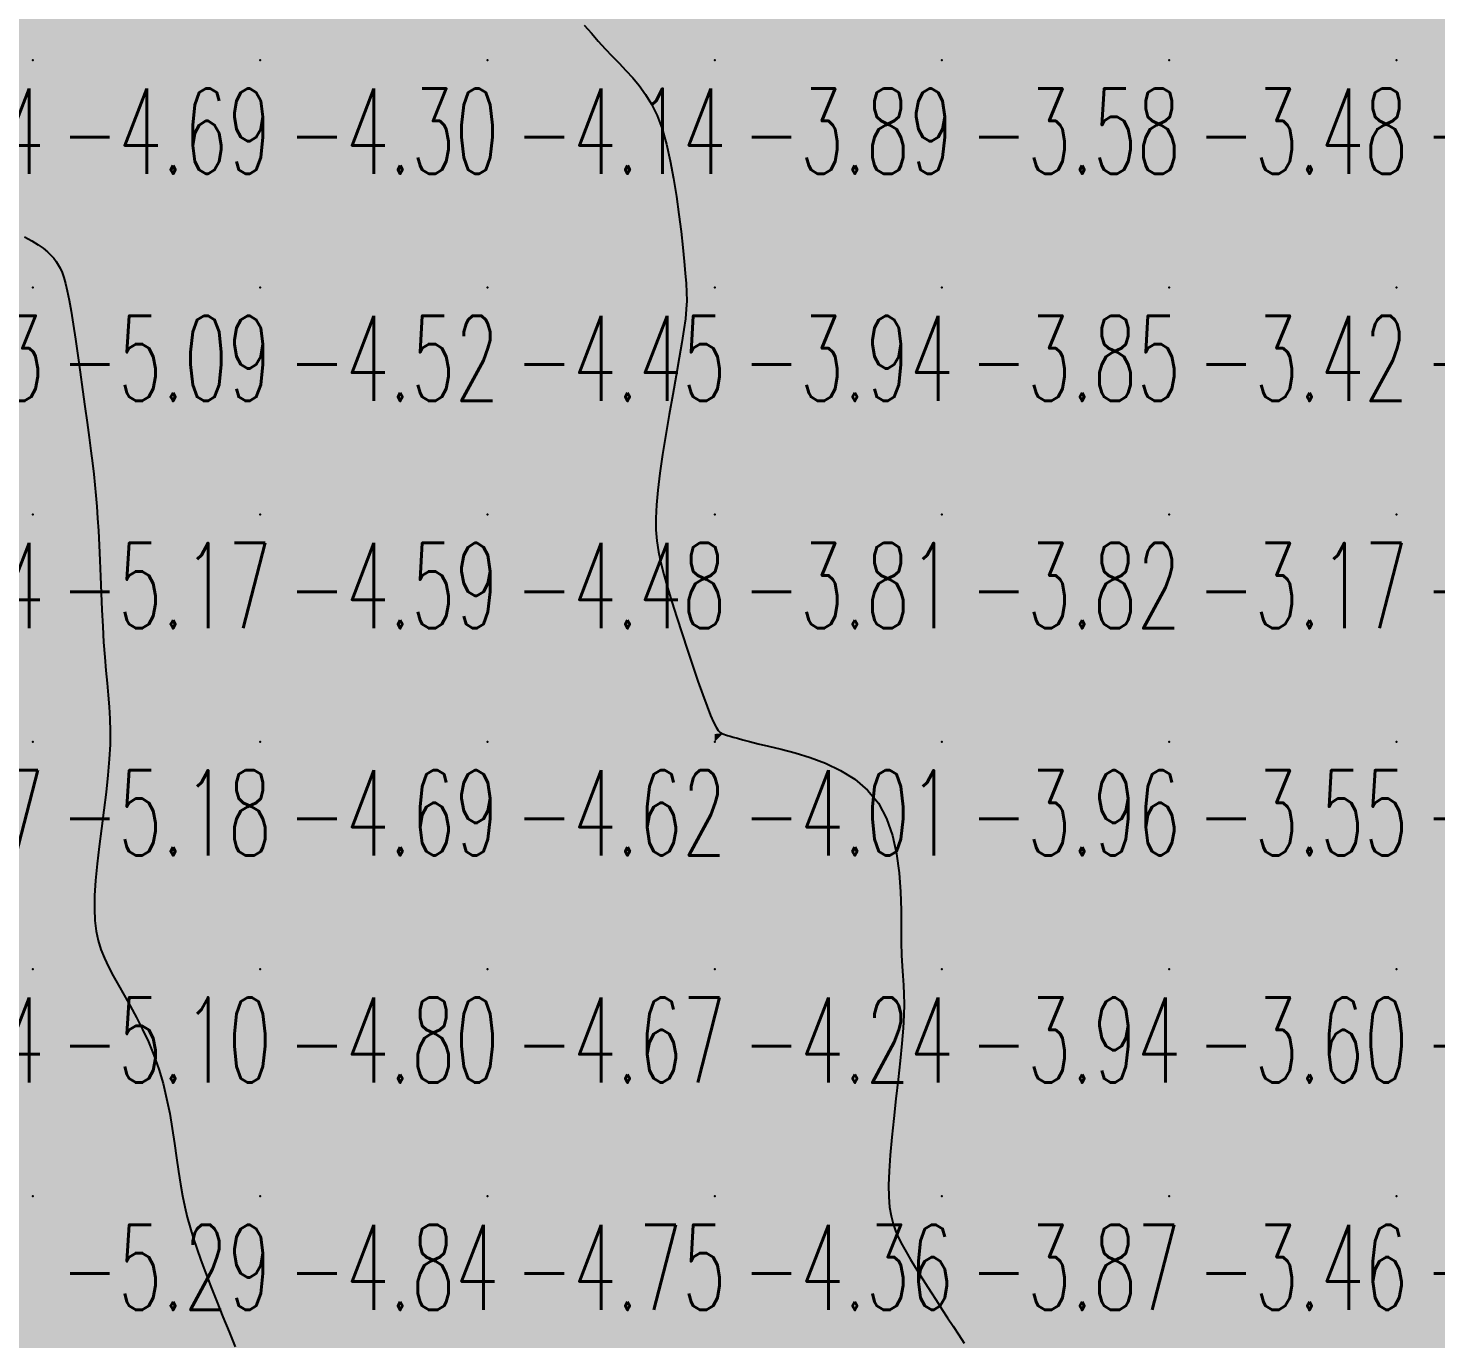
# Model space of a CAD drawing. Header units: millimetres. Extents: x 88261 to 90953, y 390274 to 392322.
# Drawn here: x 90320 to 90382, y 390961 to 391018.6 of the extents above; entities that cross this region are included whole.
import ezdxf
from ezdxf.enums import TextEntityAlignment as Align

# ---------------------------------------------------------------- set-up
doc = ezdxf.new("R2010")
doc.units = ezdxf.units.MM
doc.header["$LTSCALE"] = 25
for name, color, linetype in [('CN_03_00', 7, 'Continuous'), ('CN_04_00', 242, 'Continuous'), ('COTEAlt', 7, 'Continuous'), ('TN_COLORIAGE', 7, 'Continuous')]:
    doc.layers.add(name, color=color, linetype=linetype)
doc.styles.add('Simplex 1.0', font='Simplex.shx', dxfattribs={"width": 0.99, "height": 2.5})
doc.styles.get("Standard").update_dxf_attribs({"font": 'times.ttf'})

# ---------------------------------------------------------------- blocks, each defined once
blk = doc.blocks.new('COTE')
at = {"color": 0}
blk.add_point((0, 0), dxfattribs=at)
at = {"layer": 'COTEAlt'}
blk.add_attdef('ALT', text='', height=3.75, dxfattribs=at).set_placement((1.25, -1.25), align=Align.TOP_LEFT)

msp = doc.modelspace()

# ---------------------------------------------------------------- linework, layer by layer
at = {"layer": 'CN_03_00', "elevation": -4, "flags": 128}
msp.add_lwpolyline([(90344.514, 391018.78), (90344.824, 391018.428), (90345.13, 391018.08), (90345.435, 391017.741), (90345.739, 391017.413), (90346.044, 391017.099), (90346.347, 391016.788), (90346.645, 391016.465), (90346.934, 391016.118), (90347.211, 391015.733), (90347.472, 391015.297), (90347.713, 391014.795), (90347.932, 391014.214), (90348.126, 391013.546), (90348.296, 391012.812), (90348.444, 391012.034), (90348.57, 391011.239), (90348.678, 391010.45), (90348.769, 391009.694), (90348.845, 391008.995), (90348.908, 391008.377), (90348.958, 391007.857), (90348.995, 391007.415), (90349.015, 391007.023), (90349.018, 391006.652), (90349.001, 391006.275), (90348.962, 391005.861), (90348.899, 391005.384), (90348.809, 391004.815), (90348.693, 391004.134), (90348.556, 391003.361), (90348.407, 391002.521), (90348.252, 391001.645), (90348.101, 391000.759), (90347.961, 390999.89), (90347.84, 390999.068), (90347.745, 390998.318), (90347.684, 390997.662), (90347.657, 390997.084), (90347.664, 390996.563), (90347.703, 390996.077), (90347.774, 390995.604), (90347.877, 390995.121), (90348.012, 390994.605), (90348.176, 390994.036), (90348.369, 390993.399), (90348.585, 390992.709), (90348.815, 390991.99), (90349.051, 390991.267), (90349.287, 390990.562), (90349.515, 390989.901), (90349.726, 390989.305), (90349.913, 390988.8), (90350.072, 390988.403), (90350.203, 390988.104), (90350.314, 390987.89), (90350.408, 390987.744), (90350.492, 390987.652), (90350.569, 390987.599), (90350.645, 390987.57), (90350.726, 390987.549), (90350.817, 390987.524), (90350.928, 390987.491), (90351.069, 390987.449), (90351.253, 390987.396), (90351.489, 390987.33), (90351.788, 390987.251), (90352.162, 390987.156), (90352.62, 390987.044), (90353.169, 390986.913), (90353.786, 390986.752), (90354.446, 390986.551), (90355.121, 390986.297), (90355.786, 390985.981), (90356.414, 390985.59), (90356.978, 390985.114), (90357.451, 390984.541), (90357.814, 390983.866), (90358.076, 390983.111), (90358.254, 390982.303), (90358.365, 390981.468), (90358.424, 390980.635), (90358.448, 390979.83), (90358.454, 390979.08), (90358.458, 390978.413), (90358.473, 390977.848), (90358.498, 390977.364), (90358.526, 390976.935), (90358.554, 390976.532), (90358.574, 390976.129), (90358.583, 390975.697), (90358.575, 390975.208), (90358.544, 390974.634), (90358.488, 390973.957), (90358.41, 390973.195), (90358.32, 390972.375), (90358.223, 390971.524), (90358.128, 390970.668), (90358.041, 390969.835), (90357.97, 390969.051), (90357.921, 390968.344), (90357.901, 390967.734), (90357.91, 390967.212), (90357.947, 390966.764), (90358.01, 390966.375), (90358.098, 390966.029), (90358.209, 390965.713), (90358.344, 390965.41), (90358.499, 390965.106), (90358.674, 390964.789), (90358.867, 390964.457), (90359.074, 390964.114), (90359.294, 390963.76), (90359.525, 390963.397), (90359.762, 390963.027), (90360.005, 390962.652), (90360.251, 390962.274), (90360.497, 390961.895), (90360.743, 390961.517), (90360.988, 390961.142), (90361.231, 390960.772)], dxfattribs=at)
at = {"layer": 'CN_04_00', "elevation": -5, "flags": 128}
msp.add_lwpolyline([(90319.879, 391009.457), (90320.21, 391009.28), (90320.485, 391009.114), (90320.71, 391008.957), (90320.895, 391008.806), (90321.045, 391008.661), (90321.17, 391008.518), (90321.276, 391008.377), (90321.371, 391008.234), (90321.457, 391008.078), (90321.537, 391007.897), (90321.614, 391007.68), (90321.689, 391007.413), (90321.766, 391007.084), (90321.846, 391006.682), (90321.933, 391006.195), (90322.027, 391005.615), (90322.127, 391004.958), (90322.231, 391004.247), (90322.337, 391003.503), (90322.441, 391002.748), (90322.542, 391002.003), (90322.637, 391001.291), (90322.724, 391000.632), (90322.801, 391000.041), (90322.868, 390999.509), (90322.927, 390999.015), (90322.978, 390998.544), (90323.023, 390998.077), (90323.063, 390997.596), (90323.099, 390997.083), (90323.132, 390996.52), (90323.163, 390995.896), (90323.193, 390995.22), (90323.223, 390994.508), (90323.255, 390993.777), (90323.288, 390993.041), (90323.324, 390992.318), (90323.365, 390991.622), (90323.411, 390990.97), (90323.462, 390990.372), (90323.515, 390989.817), (90323.565, 390989.289), (90323.607, 390988.772), (90323.638, 390988.249), (90323.652, 390987.703), (90323.645, 390987.119), (90323.612, 390986.48), (90323.552, 390985.776), (90323.47, 390985.02), (90323.374, 390984.232), (90323.272, 390983.43), (90323.172, 390982.634), (90323.084, 390981.862), (90323.013, 390981.136), (90322.969, 390980.472), (90322.959, 390979.887), (90322.983, 390979.37), (90323.039, 390978.908), (90323.127, 390978.488), (90323.247, 390978.096), (90323.397, 390977.717), (90323.576, 390977.339), (90323.784, 390976.947), (90324.018, 390976.53), (90324.272, 390976.085), (90324.539, 390975.613), (90324.81, 390975.113), (90325.079, 390974.585), (90325.338, 390974.03), (90325.579, 390973.447), (90325.794, 390972.836), (90325.98, 390972.198), (90326.137, 390971.543), (90326.27, 390970.879), (90326.385, 390970.216), (90326.486, 390969.564), (90326.577, 390968.932), (90326.663, 390968.331), (90326.749, 390967.77), (90326.839, 390967.255), (90326.937, 390966.776), (90327.045, 390966.319), (90327.166, 390965.87), (90327.305, 390965.415), (90327.463, 390964.94), (90327.645, 390964.432), (90327.852, 390963.877), (90328.087, 390963.266), (90328.343, 390962.613), (90328.612, 390961.94), (90328.886, 390961.266), (90329.157, 390960.611)], dxfattribs=at)
at = {"layer": 'TN_COLORIAGE', "color": 131}
for points in [[(90313.434, 391017.239, -4.607), (90312.94, 391019.93, -4.607), (90320.249, 391017.239, -4.607), (90320.249, 391027.239, -4.607)], [(90320.249, 391027.239, -4.303), (90320.249, 391017.239, -4.303), (90330.249, 391027.239, -4.303)], [(90320.249, 391017.239, -4.303), (90330.249, 391017.239, -4.303), (90330.249, 391027.239, -4.303)], [(90330.249, 391027.239, -4), (90337.223, 391027.239, -4), (90330.249, 391017.239, -4), (90337.205, 391024.196, -4)], [(90330.249, 391017.239, -4), (90337.205, 391024.196, -4), (90340.249, 391017.239, -4), (90340.249, 391022.364, -4)], [(90343.33, 391020.321, -4.138), (90340.249, 391022.364, -4.138), (90340.249, 391017.239, -4.138)], [(90343.33, 391020.321, -4.138), (90345.724, 391017.239, -4.138), (90340.249, 391017.239, -4.138)], [(90313.434, 391017.239, -4.69), (90314.52, 391011.51, -4.69), (90320.249, 391017.239, -4.69)], [(90320.249, 391009.495, -4.69), (90314.52, 391011.51, -4.69), (90320.249, 391017.239, -4.69)], [(90320.249, 391009.495, -4.301), (90321.392, 391008.382, -4.301), (90320.249, 391017.239, -4.301), (90330.249, 391017.239, -4.301)], [(90321.842, 391007.239, -4.301), (90321.392, 391008.382, -4.301), (90330.249, 391007.239, -4.301), (90330.249, 391017.239, -4.301)], [(90330.249, 391007.239, -4.138), (90340.249, 391007.239, -4.138), (90340.249, 391017.239, -4.138)], [(90330.249, 391017.239, -4.138), (90330.249, 391007.239, -4.138), (90340.249, 391017.239, -4.138)], [(90340.249, 391007.239, -4), (90348.21, 391015.201, -4), (90340.249, 391017.239, -4), (90345.724, 391017.239, -4)], [(90348.21, 391015.201, -4.447), (90349.031, 391007.239, -4.447), (90340.249, 391007.239, -4.447)], [(90321.842, 391007.239, -4.524), (90322.837, 390999.828, -4.524), (90330.249, 391007.239, -4.524)], [(90323.153, 390997.239, -4.524), (90322.837, 390999.828, -4.524), (90330.249, 390997.239, -4.524), (90330.249, 391007.239, -4.524)], [(90330.249, 390997.239, -4.447), (90340.249, 390997.239, -4.447), (90340.249, 391007.239, -4.447)], [(90330.249, 391007.239, -4.447), (90330.249, 390997.239, -4.447), (90340.249, 391007.239, -4.447)], [(90340.249, 390997.239, -4), (90349.112, 391006.103, -4), (90340.249, 391007.239, -4), (90349.031, 391007.239, -4)], [(90347.376, 390997.239, -4.483), (90349.112, 391006.103, -4.483), (90340.249, 390997.239, -4.483)], [(90323.153, 390997.239, -4.594), (90323.345, 390990.336, -4.594), (90330.249, 390997.239, -4.594)], [(90323.933, 390987.239, -4.594), (90323.345, 390990.336, -4.594), (90330.249, 390987.239, -4.594), (90330.249, 390997.239, -4.594)], [(90330.249, 390987.239, -4.483), (90340.249, 390987.239, -4.483), (90340.249, 390997.239, -4.483)], [(90330.249, 390997.239, -4.483), (90330.249, 390987.239, -4.483), (90340.249, 390997.239, -4.483)], [(90340.249, 390987.239, -4), (90347.858, 390994.849, -4), (90340.249, 390997.239, -4), (90347.376, 390997.239, -4)], [(90340.249, 390987.239, -4), (90347.858, 390994.849, -4), (90350.249, 390987.239, -4), (90350.249, 390987.584, -4)], [(90350.627, 390987.618, -4.007), (90351.599, 390987.239, -4.007), (90350.249, 390987.239, -4.007)], [(90350.249, 390987.584, -4.007), (90350.627, 390987.618, -4.007), (90350.249, 390987.239, -4.007)], [(90322.598, 390979.589, -4.688), (90323.933, 390987.239, -4.688), (90330.249, 390987.239, -4.688)], [(90323.49, 390977.239, -4.688), (90322.598, 390979.589, -4.688), (90330.249, 390977.239, -4.688), (90330.249, 390987.239, -4.688)], [(90330.249, 390977.239, -4.62), (90340.249, 390977.239, -4.62), (90340.249, 390987.239, -4.62)], [(90330.249, 390987.239, -4.62), (90330.249, 390977.239, -4.62), (90340.249, 390987.239, -4.62)], [(90350.249, 390977.239, -4.666), (90350.249, 390987.239, -4.666), (90340.249, 390977.239, -4.666)], [(90340.249, 390987.239, -4.007), (90340.249, 390977.239, -4.007), (90350.249, 390987.239, -4.007)], [(90350.249, 390977.239, -4), (90358.701, 390985.691, -4), (90350.249, 390987.239, -4), (90351.599, 390987.239, -4)], [(90358.302, 390977.239, -4.243), (90358.701, 390985.691, -4.243), (90350.249, 390977.239, -4.243)], [(90323.49, 390977.239, -4.8), (90326.143, 390973.134, -4.8), (90330.249, 390977.239, -4.8)], [(90326.703, 390967.239, -4.8), (90326.143, 390973.134, -4.8), (90330.249, 390967.239, -4.8), (90330.249, 390977.239, -4.8)], [(90330.249, 390967.239, -4.666), (90340.249, 390967.239, -4.666), (90340.249, 390977.239, -4.666)], [(90330.249, 390977.239, -4.666), (90330.249, 390967.239, -4.666), (90340.249, 390977.239, -4.666)], [(90350.249, 390967.239, -4.749), (90350.249, 390977.239, -4.749), (90340.249, 390967.239, -4.749)], [(90340.249, 390977.239, -4.243), (90340.249, 390967.239, -4.243), (90350.249, 390977.239, -4.243)], [(90350.249, 390967.239, -4), (90358.841, 390975.831, -4), (90350.249, 390977.239, -4), (90358.302, 390977.239, -4)], [(90357.6, 390967.239, -4.359), (90358.841, 390975.831, -4.359), (90350.249, 390967.239, -4.359)], [(90326.703, 390967.239, -4.842), (90327.54, 390964.531, -4.842), (90330.249, 390967.239, -4.842)], [(90330.249, 390957.898, -4.842), (90327.54, 390964.531, -4.842), (90330.249, 390967.239, -4.842)], [(90330.249, 390957.898, -4.749), (90330.673, 390957.663, -4.749), (90330.249, 390967.239, -4.749), (90340.249, 390967.239, -4.749)], [(90330.889, 390957.239, -4.749), (90330.673, 390957.663, -4.749), (90340.249, 390957.239, -4.749), (90340.249, 390967.239, -4.749)], [(90350.249, 390957.239, -4.837), (90350.249, 390967.239, -4.837), (90340.249, 390957.239, -4.837)], [(90340.249, 390967.239, -4.359), (90340.249, 390957.239, -4.359), (90350.249, 390967.239, -4.359)], [(90350.249, 390957.239, -4), (90358.286, 390965.277, -4), (90350.249, 390967.239, -4), (90357.6, 390967.239, -4)], [(90350.249, 390957.239, -4), (90358.286, 390965.277, -4), (90360.249, 390957.239, -4), (90360.249, 390962.289, -4)], [(90362.223, 390959.214, -4.132), (90360.249, 390962.289, -4.132), (90360.249, 390957.239, -4.132)]]:
    msp.add_solid(points, dxfattribs=at)
at = {"layer": 'TN_COLORIAGE', "color": 121}
for points in [[(90345.724, 391017.239, -3.689), (90343.33, 391020.321, -3.689), (90350.249, 391017.239, -3.689), (90350.249, 391027.239, -3.689)], [(90350.249, 391017.239, -3.689), (90360.249, 391027.239, -3.689), (90350.249, 391027.239, -3.689)], [(90350.249, 391017.239, -3.066), (90360.249, 391017.239, -3.066), (90360.249, 391027.239, -3.066)], [(90360.249, 391017.239, -3), (90367.963, 391024.953, -3), (90360.249, 391027.239, -3), (90363.032, 391027.239, -3)], [(90360.249, 391017.239, -3), (90367.963, 391024.953, -3), (90370.249, 391017.239, -3), (90370.249, 391024.616, -3)], [(90377.073, 391024.064, -3.48), (90370.249, 391024.616, -3.48), (90370.249, 391017.239, -3.48)], [(90370.249, 391017.239, -3), (90377.073, 391024.064, -3), (90380.249, 391017.239, -3), (90380.249, 391022.033, -3)], [(90384.023, 391021.014, -3.206), (90380.249, 391022.033, -3.206), (90380.249, 391017.239, -3.206)], [(90380.249, 391017.239, -3), (90384.023, 391021.014, -3), (90390.249, 391017.239, -3), (90390.249, 391017.573, -3)], [(90345.724, 391017.239, -3.886), (90348.21, 391015.201, -3.886), (90350.249, 391017.239, -3.886)], [(90349.031, 391007.239, -3.886), (90348.21, 391015.201, -3.886), (90350.249, 391007.239, -3.886), (90350.249, 391017.239, -3.886)], [(90350.249, 391007.239, -3.577), (90360.249, 391007.239, -3.577), (90360.249, 391017.239, -3.577)], [(90350.249, 391007.239, -3.886), (90360.249, 391017.239, -3.886), (90350.249, 391017.239, -3.886)], [(90360.249, 391007.239, -3.48), (90370.249, 391007.239, -3.48), (90370.249, 391017.239, -3.48)], [(90360.249, 391017.239, -3.48), (90360.249, 391007.239, -3.48), (90370.249, 391017.239, -3.48)], [(90370.249, 391017.239, -3.206), (90370.249, 391007.239, -3.206), (90380.249, 391017.239, -3.206)], [(90370.249, 391007.239, -3.206), (90380.249, 391007.239, -3.206), (90380.249, 391017.239, -3.206)], [(90380.249, 391017.239, -3.012), (90380.249, 391007.239, -3.012), (90390.249, 391017.239, -3.012)], [(90380.249, 391007.239, -3), (90384.187, 391007.239, -3), (90390.249, 391017.239, -3), (90390.249, 391016.865, -3)], [(90349.112, 391006.103, -3.805), (90347.376, 390997.239, -3.805), (90350.249, 391007.239, -3.805), (90350.249, 390997.239, -3.805)], [(90349.031, 391007.239, -3.938), (90349.112, 391006.103, -3.938), (90350.249, 391007.239, -3.938)], [(90350.249, 390997.239, -3.852), (90360.249, 390997.239, -3.852), (90360.249, 391007.239, -3.852)], [(90350.249, 390997.239, -3.938), (90360.249, 391007.239, -3.938), (90350.249, 391007.239, -3.938)], [(90360.249, 390997.239, -3.418), (90370.249, 390997.239, -3.418), (90370.249, 391007.239, -3.418)], [(90360.249, 391007.239, -3.418), (90360.249, 390997.239, -3.418), (90370.249, 391007.239, -3.418)], [(90370.249, 390997.239, -3.196), (90380.249, 390997.239, -3.196), (90380.249, 391007.239, -3.196)], [(90370.249, 391007.239, -3.196), (90370.249, 390997.239, -3.196), (90380.249, 391007.239, -3.196)], [(90380.249, 391007.239, -3), (90384.187, 391007.239, -3), (90380.249, 390997.239, -3), (90383.28, 391000.271, -3)], [(90383.28, 391000.271, -3.131), (90383.439, 390997.239, -3.131), (90380.249, 390997.239, -3.131)], [(90347.376, 390997.239, -3.805), (90347.858, 390994.849, -3.805), (90350.249, 390997.239, -3.805)], [(90350.249, 390987.584, -3.805), (90347.858, 390994.849, -3.805), (90350.249, 390997.239, -3.805)], [(90350.627, 390987.618, -3.805), (90350.249, 390987.584, -3.805), (90360.249, 390997.239, -3.805), (90350.249, 390997.239, -3.805)], [(90351.599, 390987.239, -3.823), (90350.627, 390987.618, -3.823), (90360.249, 390987.239, -3.823), (90360.249, 390997.239, -3.823)], [(90360.249, 390987.239, -3.175), (90370.249, 390987.239, -3.175), (90370.249, 390997.239, -3.175)], [(90360.249, 390997.239, -3.175), (90360.249, 390987.239, -3.175), (90370.249, 390997.239, -3.175)], [(90370.249, 390987.239, -3.131), (90380.249, 390987.239, -3.131), (90380.249, 390997.239, -3.131)], [(90370.249, 390997.239, -3.131), (90370.249, 390987.239, -3.131), (90380.249, 390997.239, -3.131)], [(90380.249, 390987.239, -3), (90385.587, 390992.577, -3), (90380.249, 390997.239, -3), (90383.439, 390997.239, -3)], [(90380.249, 390987.239, -3), (90385.587, 390992.577, -3), (90390.249, 390987.239, -3), (90390.249, 390990.609, -3)], [(90351.599, 390987.239, -3.955), (90358.701, 390985.691, -3.955), (90360.249, 390987.239, -3.955)], [(90358.701, 390985.691, -3.941), (90358.302, 390977.239, -3.941), (90360.249, 390987.239, -3.941), (90360.249, 390977.239, -3.941)], [(90360.249, 390987.239, -3.546), (90360.249, 390977.239, -3.546), (90370.249, 390987.239, -3.546)], [(90360.249, 390977.239, -3.546), (90370.249, 390977.239, -3.546), (90370.249, 390987.239, -3.546)], [(90370.249, 390987.239, -3.321), (90370.249, 390977.239, -3.321), (90380.249, 390987.239, -3.321)], [(90370.249, 390977.239, -3.321), (90380.249, 390977.239, -3.321), (90380.249, 390987.239, -3.321)], [(90380.249, 390987.239, -3.142), (90380.249, 390977.239, -3.142), (90390.249, 390987.239, -3.142)], [(90380.249, 390977.239, -3.142), (90390.249, 390977.239, -3.142), (90390.249, 390987.239, -3.142)], [(90358.841, 390975.831, -3.871), (90357.6, 390967.239, -3.871), (90360.249, 390977.239, -3.871), (90360.249, 390967.239, -3.871)], [(90358.302, 390977.239, -3.941), (90358.841, 390975.831, -3.941), (90360.249, 390977.239, -3.941)], [(90360.249, 390967.239, -3.601), (90370.249, 390967.239, -3.601), (90370.249, 390977.239, -3.601)], [(90360.249, 390977.239, -3.601), (90360.249, 390967.239, -3.601), (90370.249, 390977.239, -3.601)], [(90370.249, 390977.239, -3.25), (90370.249, 390967.239, -3.25), (90380.249, 390977.239, -3.25)], [(90370.249, 390967.239, -3.25), (90380.249, 390967.239, -3.25), (90380.249, 390977.239, -3.25)], [(90380.249, 390977.239, -3.035), (90380.249, 390967.239, -3.035), (90390.249, 390977.239, -3.035)], [(90380.249, 390967.239, -3), (90386.809, 390967.239, -3), (90390.249, 390977.239, -3), (90390.249, 390974.442, -3)], [(90357.6, 390967.239, -3.871), (90358.286, 390965.277, -3.871), (90360.249, 390967.239, -3.871)], [(90360.249, 390962.289, -3.871), (90358.286, 390965.277, -3.871), (90360.249, 390967.239, -3.871)], [(90360.249, 390962.289, -3.464), (90362.223, 390959.214, -3.464), (90360.249, 390967.239, -3.464), (90370.249, 390967.239, -3.464)], [(90363.95, 390957.239, -3.464), (90362.223, 390959.214, -3.464), (90370.249, 390957.239, -3.464), (90370.249, 390967.239, -3.464)], [(90370.249, 390967.239, -3.17), (90370.249, 390957.239, -3.17), (90380.249, 390967.239, -3.17)], [(90370.249, 390957.239, -3.17), (90380.249, 390957.239, -3.17), (90380.249, 390967.239, -3.17)], [(90380.249, 390957.239, -3), (90388.847, 390965.838, -3), (90380.249, 390967.239, -3), (90386.809, 390967.239, -3)], [(90380.249, 390957.239, -3), (90388.847, 390965.838, -3), (90390.249, 390957.239, -3), (90390.249, 390965.034, -3)]]:
    msp.add_solid(points, dxfattribs=at)
at = {"layer": 'TN_COLORIAGE', "color": 141}
for points in [[(90310.249, 391007.239, -5), (90314.52, 391011.51, -5), (90320.249, 391007.239, -5), (90320.249, 391009.495, -5)], [(90321.392, 391008.382, -5.09), (90320.249, 391009.495, -5.09), (90320.249, 391007.239, -5.09)], [(90321.392, 391008.382, -5.09), (90321.842, 391007.239, -5.09), (90320.249, 391007.239, -5.09)], [(90310.249, 391007.239, -5.09), (90310.249, 390997.239, -5.09), (90320.249, 391007.239, -5.09)], [(90310.249, 390997.239, -5.09), (90320.249, 390997.239, -5.09), (90320.249, 391007.239, -5.09)], [(90320.249, 390997.239, -5), (90322.837, 390999.828, -5), (90320.249, 391007.239, -5), (90321.842, 391007.239, -5)], [(90322.837, 390999.828, -5.166), (90323.153, 390997.239, -5.166), (90320.249, 390997.239, -5.166)], [(90310.249, 390997.239, -5.166), (90310.249, 390987.239, -5.166), (90320.249, 390997.239, -5.166)], [(90310.249, 390987.239, -5.166), (90320.249, 390987.239, -5.166), (90320.249, 390997.239, -5.166)], [(90320.249, 390987.239, -5), (90323.345, 390990.336, -5), (90320.249, 390997.239, -5), (90323.153, 390997.239, -5)], [(90323.345, 390990.336, -5.182), (90323.933, 390987.239, -5.182), (90320.249, 390987.239, -5.182)], [(90310.249, 390987.239, -5.182), (90310.249, 390977.239, -5.182), (90320.249, 390987.239, -5.182)], [(90310.249, 390977.239, -5.182), (90320.249, 390977.239, -5.182), (90320.249, 390987.239, -5.182)], [(90320.249, 390987.239, -5), (90323.933, 390987.239, -5), (90320.249, 390977.239, -5), (90322.598, 390979.589, -5)], [(90322.598, 390979.589, -5.096), (90323.49, 390977.239, -5.096), (90320.249, 390977.239, -5.096)], [(90310.249, 390977.239, -5.096), (90310.249, 390967.239, -5.096), (90320.249, 390977.239, -5.096)], [(90310.249, 390967.239, -5.096), (90320.249, 390967.239, -5.096), (90320.249, 390977.239, -5.096)], [(90320.249, 390967.239, -5), (90326.143, 390973.134, -5), (90320.249, 390977.239, -5), (90323.49, 390977.239, -5)], [(90326.143, 390973.134, -5.287), (90326.703, 390967.239, -5.287), (90320.249, 390967.239, -5.287)], [(90310.249, 390967.239, -5.287), (90310.249, 390957.239, -5.287), (90320.249, 390967.239, -5.287)], [(90310.249, 390957.239, -5.287), (90320.249, 390957.239, -5.287), (90320.249, 390967.239, -5.287)], [(90320.249, 390957.239, -5), (90327.54, 390964.531, -5), (90320.249, 390967.239, -5), (90326.703, 390967.239, -5)], [(90320.249, 390957.239, -5), (90327.54, 390964.531, -5), (90330.249, 390957.239, -5), (90330.249, 390957.898, -5)]]:
    msp.add_solid(points, dxfattribs=at)

# ---------------------------------------------------------------- block references
at = {"layer": 'COTEAlt'}
ref = msp.add_blockref('COTE', (90310.249, 391017.239), dxfattribs=at)
ref.add_attrib('ALT', '-5.14', dxfattribs={"height": 3.75, "style": 'Simplex 1.0', "width": 0.6}).set_placement((90311.499, 391015.989), align=Align.TOP_LEFT)
ref = msp.add_blockref('COTE', (90320.249, 391017.239), dxfattribs=at)
ref.add_attrib('ALT', '-4.69', dxfattribs={"height": 3.75, "style": 'Simplex 1.0', "width": 0.6}).set_placement((90321.499, 391015.989), align=Align.TOP_LEFT)
ref = msp.add_blockref('COTE', (90330.249, 391017.239), dxfattribs=at)
ref.add_attrib('ALT', '-4.30', dxfattribs={"height": 3.75, "style": 'Simplex 1.0', "width": 0.6}).set_placement((90331.499, 391015.989), align=Align.TOP_LEFT)
ref = msp.add_blockref('COTE', (90340.249, 391017.239), dxfattribs=at)
ref.add_attrib('ALT', '-4.14', dxfattribs={"height": 3.75, "style": 'Simplex 1.0', "width": 0.6}).set_placement((90341.499, 391015.989), align=Align.TOP_LEFT)
ref = msp.add_blockref('COTE', (90350.249, 391017.239), dxfattribs=at)
ref.add_attrib('ALT', '-3.89', dxfattribs={"height": 3.75, "style": 'Simplex 1.0', "width": 0.6}).set_placement((90351.499, 391015.989), align=Align.TOP_LEFT)
ref = msp.add_blockref('COTE', (90360.249, 391017.239), dxfattribs=at)
ref.add_attrib('ALT', '-3.58', dxfattribs={"height": 3.75, "style": 'Simplex 1.0', "width": 0.6}).set_placement((90361.499, 391015.989), align=Align.TOP_LEFT)
ref = msp.add_blockref('COTE', (90370.249, 391017.239), dxfattribs=at)
ref.add_attrib('ALT', '-3.48', dxfattribs={"height": 3.75, "style": 'Simplex 1.0', "width": 0.6}).set_placement((90371.499, 391015.989), align=Align.TOP_LEFT)
ref = msp.add_blockref('COTE', (90380.249, 391017.239), dxfattribs=at)
ref.add_attrib('ALT', '-3.21', dxfattribs={"height": 3.75, "style": 'Simplex 1.0', "width": 0.6}).set_placement((90381.499, 391015.989), align=Align.TOP_LEFT)
ref = msp.add_blockref('COTE', (90310.249, 391007.239), dxfattribs=at)
ref.add_attrib('ALT', '-5.23', dxfattribs={"height": 3.75, "style": 'Simplex 1.0', "width": 0.6}).set_placement((90311.499, 391005.989), align=Align.TOP_LEFT)
ref = msp.add_blockref('COTE', (90320.249, 391007.239), dxfattribs=at)
ref.add_attrib('ALT', '-5.09', dxfattribs={"height": 3.75, "style": 'Simplex 1.0', "width": 0.6}).set_placement((90321.499, 391005.989), align=Align.TOP_LEFT)
ref = msp.add_blockref('COTE', (90330.249, 391007.239), dxfattribs=at)
ref.add_attrib('ALT', '-4.52', dxfattribs={"height": 3.75, "style": 'Simplex 1.0', "width": 0.6}).set_placement((90331.499, 391005.989), align=Align.TOP_LEFT)
ref = msp.add_blockref('COTE', (90340.249, 391007.239), dxfattribs=at)
ref.add_attrib('ALT', '-4.45', dxfattribs={"height": 3.75, "style": 'Simplex 1.0', "width": 0.6}).set_placement((90341.499, 391005.989), align=Align.TOP_LEFT)
ref = msp.add_blockref('COTE', (90350.249, 391007.239), dxfattribs=at)
ref.add_attrib('ALT', '-3.94', dxfattribs={"height": 3.75, "style": 'Simplex 1.0', "width": 0.6}).set_placement((90351.499, 391005.989), align=Align.TOP_LEFT)
ref = msp.add_blockref('COTE', (90360.249, 391007.239), dxfattribs=at)
ref.add_attrib('ALT', '-3.85', dxfattribs={"height": 3.75, "style": 'Simplex 1.0', "width": 0.6}).set_placement((90361.499, 391005.989), align=Align.TOP_LEFT)
ref = msp.add_blockref('COTE', (90370.249, 391007.239), dxfattribs=at)
ref.add_attrib('ALT', '-3.42', dxfattribs={"height": 3.75, "style": 'Simplex 1.0', "width": 0.6}).set_placement((90371.499, 391005.989), align=Align.TOP_LEFT)
ref = msp.add_blockref('COTE', (90380.249, 391007.239), dxfattribs=at)
ref.add_attrib('ALT', '-3.20', dxfattribs={"height": 3.75, "style": 'Simplex 1.0', "width": 0.6}).set_placement((90381.499, 391005.989), align=Align.TOP_LEFT)
ref = msp.add_blockref('COTE', (90310.249, 390997.239), dxfattribs=at)
ref.add_attrib('ALT', '-5.34', dxfattribs={"height": 3.75, "style": 'Simplex 1.0', "width": 0.6}).set_placement((90311.499, 390995.989), align=Align.TOP_LEFT)
ref = msp.add_blockref('COTE', (90320.249, 390997.239), dxfattribs=at)
ref.add_attrib('ALT', '-5.17', dxfattribs={"height": 3.75, "style": 'Simplex 1.0', "width": 0.6}).set_placement((90321.499, 390995.989), align=Align.TOP_LEFT)
ref = msp.add_blockref('COTE', (90330.249, 390997.239), dxfattribs=at)
ref.add_attrib('ALT', '-4.59', dxfattribs={"height": 3.75, "style": 'Simplex 1.0', "width": 0.6}).set_placement((90331.499, 390995.989), align=Align.TOP_LEFT)
ref = msp.add_blockref('COTE', (90340.249, 390997.239), dxfattribs=at)
ref.add_attrib('ALT', '-4.48', dxfattribs={"height": 3.75, "style": 'Simplex 1.0', "width": 0.6}).set_placement((90341.499, 390995.989), align=Align.TOP_LEFT)
ref = msp.add_blockref('COTE', (90350.249, 390997.239), dxfattribs=at)
ref.add_attrib('ALT', '-3.81', dxfattribs={"height": 3.75, "style": 'Simplex 1.0', "width": 0.6}).set_placement((90351.499, 390995.989), align=Align.TOP_LEFT)
ref = msp.add_blockref('COTE', (90360.249, 390997.239), dxfattribs=at)
ref.add_attrib('ALT', '-3.82', dxfattribs={"height": 3.75, "style": 'Simplex 1.0', "width": 0.6}).set_placement((90361.499, 390995.989), align=Align.TOP_LEFT)
ref = msp.add_blockref('COTE', (90370.249, 390997.239), dxfattribs=at)
ref.add_attrib('ALT', '-3.17', dxfattribs={"height": 3.75, "style": 'Simplex 1.0', "width": 0.6}).set_placement((90371.499, 390995.989), align=Align.TOP_LEFT)
ref = msp.add_blockref('COTE', (90380.249, 390997.239), dxfattribs=at)
ref.add_attrib('ALT', '-3.13', dxfattribs={"height": 3.75, "style": 'Simplex 1.0', "width": 0.6}).set_placement((90381.499, 390995.989), align=Align.TOP_LEFT)
ref = msp.add_blockref('COTE', (90310.249, 390987.239), dxfattribs=at)
ref.add_attrib('ALT', '-5.47', dxfattribs={"height": 3.75, "style": 'Simplex 1.0', "width": 0.6}).set_placement((90311.499, 390985.989), align=Align.TOP_LEFT)
ref = msp.add_blockref('COTE', (90320.249, 390987.239), dxfattribs=at)
ref.add_attrib('ALT', '-5.18', dxfattribs={"height": 3.75, "style": 'Simplex 1.0', "width": 0.6}).set_placement((90321.499, 390985.989), align=Align.TOP_LEFT)
ref = msp.add_blockref('COTE', (90330.249, 390987.239), dxfattribs=at)
ref.add_attrib('ALT', '-4.69', dxfattribs={"height": 3.75, "style": 'Simplex 1.0', "width": 0.6}).set_placement((90331.499, 390985.989), align=Align.TOP_LEFT)
ref = msp.add_blockref('COTE', (90340.249, 390987.239), dxfattribs=at)
ref.add_attrib('ALT', '-4.62', dxfattribs={"height": 3.75, "style": 'Simplex 1.0', "width": 0.6}).set_placement((90341.499, 390985.989), align=Align.TOP_LEFT)
ref = msp.add_blockref('COTE', (90350.249, 390987.239), dxfattribs=at)
ref.add_attrib('ALT', '-4.01', dxfattribs={"height": 3.75, "style": 'Simplex 1.0', "width": 0.6}).set_placement((90351.499, 390985.989), align=Align.TOP_LEFT)
ref = msp.add_blockref('COTE', (90360.249, 390987.239), dxfattribs=at)
ref.add_attrib('ALT', '-3.96', dxfattribs={"height": 3.75, "style": 'Simplex 1.0', "width": 0.6}).set_placement((90361.499, 390985.989), align=Align.TOP_LEFT)
ref = msp.add_blockref('COTE', (90370.249, 390987.239), dxfattribs=at)
ref.add_attrib('ALT', '-3.55', dxfattribs={"height": 3.75, "style": 'Simplex 1.0', "width": 0.6}).set_placement((90371.499, 390985.989), align=Align.TOP_LEFT)
ref = msp.add_blockref('COTE', (90380.249, 390987.239), dxfattribs=at)
ref.add_attrib('ALT', '-3.32', dxfattribs={"height": 3.75, "style": 'Simplex 1.0', "width": 0.6}).set_placement((90381.499, 390985.989), align=Align.TOP_LEFT)
ref = msp.add_blockref('COTE', (90310.249, 390977.239), dxfattribs=at)
ref.add_attrib('ALT', '-5.44', dxfattribs={"height": 3.75, "style": 'Simplex 1.0', "width": 0.6}).set_placement((90311.499, 390975.989), align=Align.TOP_LEFT)
ref = msp.add_blockref('COTE', (90320.249, 390977.239), dxfattribs=at)
ref.add_attrib('ALT', '-5.10', dxfattribs={"height": 3.75, "style": 'Simplex 1.0', "width": 0.6}).set_placement((90321.499, 390975.989), align=Align.TOP_LEFT)
ref = msp.add_blockref('COTE', (90330.249, 390977.239), dxfattribs=at)
ref.add_attrib('ALT', '-4.80', dxfattribs={"height": 3.75, "style": 'Simplex 1.0', "width": 0.6}).set_placement((90331.499, 390975.989), align=Align.TOP_LEFT)
ref = msp.add_blockref('COTE', (90340.249, 390977.239), dxfattribs=at)
ref.add_attrib('ALT', '-4.67', dxfattribs={"height": 3.75, "style": 'Simplex 1.0', "width": 0.6}).set_placement((90341.499, 390975.989), align=Align.TOP_LEFT)
ref = msp.add_blockref('COTE', (90350.249, 390977.239), dxfattribs=at)
ref.add_attrib('ALT', '-4.24', dxfattribs={"height": 3.75, "style": 'Simplex 1.0', "width": 0.6}).set_placement((90351.499, 390975.989), align=Align.TOP_LEFT)
ref = msp.add_blockref('COTE', (90360.249, 390977.239), dxfattribs=at)
ref.add_attrib('ALT', '-3.94', dxfattribs={"height": 3.75, "style": 'Simplex 1.0', "width": 0.6}).set_placement((90361.499, 390975.989), align=Align.TOP_LEFT)
ref = msp.add_blockref('COTE', (90370.249, 390977.239), dxfattribs=at)
ref.add_attrib('ALT', '-3.60', dxfattribs={"height": 3.75, "style": 'Simplex 1.0', "width": 0.6}).set_placement((90371.499, 390975.989), align=Align.TOP_LEFT)
ref = msp.add_blockref('COTE', (90380.249, 390977.239), dxfattribs=at)
ref.add_attrib('ALT', '-3.25', dxfattribs={"height": 3.75, "style": 'Simplex 1.0', "width": 0.6}).set_placement((90381.499, 390975.989), align=Align.TOP_LEFT)
ref = msp.add_blockref('COTE', (90320.249, 390967.239), dxfattribs=at)
ref.add_attrib('ALT', '-5.29', dxfattribs={"height": 3.75, "style": 'Simplex 1.0', "width": 0.6}).set_placement((90321.499, 390965.989), align=Align.TOP_LEFT)
ref = msp.add_blockref('COTE', (90330.249, 390967.239), dxfattribs=at)
ref.add_attrib('ALT', '-4.84', dxfattribs={"height": 3.75, "style": 'Simplex 1.0', "width": 0.6}).set_placement((90331.499, 390965.989), align=Align.TOP_LEFT)
ref = msp.add_blockref('COTE', (90340.249, 390967.239), dxfattribs=at)
ref.add_attrib('ALT', '-4.75', dxfattribs={"height": 3.75, "style": 'Simplex 1.0', "width": 0.6}).set_placement((90341.499, 390965.989), align=Align.TOP_LEFT)
ref = msp.add_blockref('COTE', (90350.249, 390967.239), dxfattribs=at)
ref.add_attrib('ALT', '-4.36', dxfattribs={"height": 3.75, "style": 'Simplex 1.0', "width": 0.6}).set_placement((90351.499, 390965.989), align=Align.TOP_LEFT)
ref = msp.add_blockref('COTE', (90360.249, 390967.239), dxfattribs=at)
ref.add_attrib('ALT', '-3.87', dxfattribs={"height": 3.75, "style": 'Simplex 1.0', "width": 0.6}).set_placement((90361.499, 390965.989), align=Align.TOP_LEFT)
ref = msp.add_blockref('COTE', (90370.249, 390967.239), dxfattribs=at)
ref.add_attrib('ALT', '-3.46', dxfattribs={"height": 3.75, "style": 'Simplex 1.0', "width": 0.6}).set_placement((90371.499, 390965.989), align=Align.TOP_LEFT)
ref = msp.add_blockref('COTE', (90380.249, 390967.239), dxfattribs=at)
ref.add_attrib('ALT', '-3.17', dxfattribs={"height": 3.75, "style": 'Simplex 1.0', "width": 0.6}).set_placement((90381.499, 390965.989), align=Align.TOP_LEFT)

doc.saveas('drawing.dxf')
